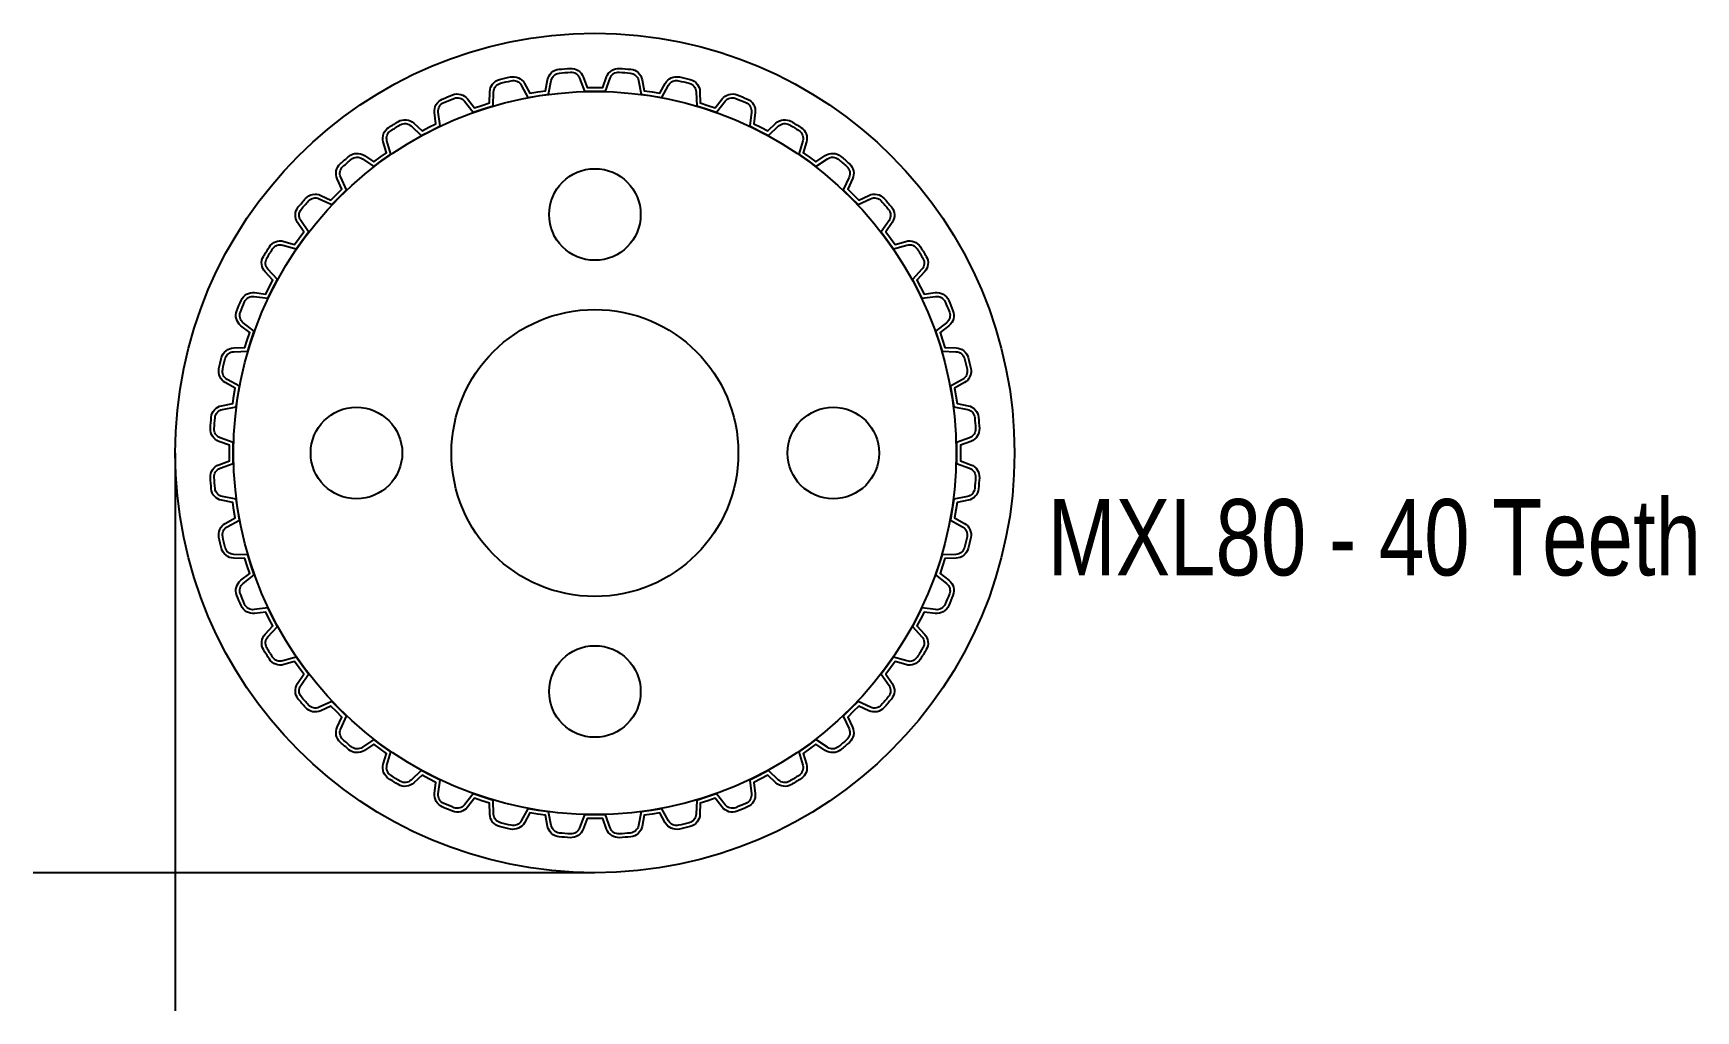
# Model space of a CAD drawing. Extents: x -0.23 to 1.95, y -0.22 to 1.06.
import ezdxf

# ---------------------------------------------------------------- set-up
doc = ezdxf.new("R2010")
doc.units = 0
doc.header["$LTSCALE"] = 2.42
doc.header["$MEASUREMENT"] = 0
doc.layers.get('0').update_dxf_attribs({"linetype": 'CONTINUOUS'})
doc.layers.add('holes', color=1, linetype='CONTINUOUS')
doc.layers.add('outline', color=3, linetype='CONTINUOUS')
doc.styles.get("Standard").update_dxf_attribs({"font": 'txt', "width": 0.8})

msp = doc.modelspace()

# ---------------------------------------------------------------- linework, layer by layer
at = {"linetype": 'Continuous'}
for points in [[(0.7067, 0.9704, -0.333003), (0.7168, 0.9527), (0.715, 0.9381), (0.7241, 0.9335), (0.7333, 0.9288), (0.744, 0.9388, -0.333003), (0.7643, 0.941, -0.007229), (0.7767, 0.9334, -0.333003), (0.784, 0.9143), (0.7799, 0.9002), (0.7882, 0.8942), (0.7965, 0.8882), (0.8087, 0.8964, -0.333003), (0.8291, 0.8954, -0.007229), (0.8402, 0.8859, -0.333003), (0.8443, 0.8659), (0.8381, 0.8526), (0.8454, 0.8454), (0.8526, 0.8381), (0.8659, 0.8443, -0.333003), (0.8859, 0.8402, -0.007229), (0.8954, 0.8291, -0.333003), (0.8964, 0.8087), (0.8882, 0.7965), (0.8942, 0.7882), (0.9002, 0.7799), (0.9143, 0.784, -0.333003), (0.9334, 0.7767, -0.007229), (0.941, 0.7643, -0.333003), (0.9388, 0.744), (0.9288, 0.7333), (0.9335, 0.7241), (0.9381, 0.715), (0.9527, 0.7168, -0.333003), (0.9704, 0.7067, -0.007229), (0.976, 0.6932, -0.333003), (0.9706, 0.6735), (0.9591, 0.6644), (0.9622, 0.6547), (0.9654, 0.6449), (0.9801, 0.6444, -0.333003), (0.996, 0.6317, -0.007229), (0.9994, 0.6175, -0.333003), (0.991, 0.5989), (0.9782, 0.5917), (0.9798, 0.5816), (0.9814, 0.5715), (0.9958, 0.5687, -0.333003), (1.0095, 0.5536, -0.007229), (1.0106, 0.539, -0.333003), (0.9995, 0.522), (0.9857, 0.5169), (0.9857, 0.5067), (0.9857, 0.4964), (0.9995, 0.4914, -0.333003), (1.0106, 0.4743, -0.007229), (1.0095, 0.4598, -0.333003), (0.9958, 0.4447), (0.9814, 0.4419), (0.9798, 0.4317), (0.9782, 0.4216), (0.991, 0.4145, -0.333003), (0.9994, 0.3959, -0.007229), (0.996, 0.3817, -0.333003), (0.9801, 0.3689), (0.9654, 0.3684), (0.9622, 0.3587), (0.9591, 0.3489), (0.9706, 0.3399, -0.333003), (0.976, 0.3202, -0.007229), (0.9704, 0.3067, -0.333003), (0.9527, 0.2966), (0.9381, 0.2983), (0.9335, 0.2892), (0.9288, 0.2801), (0.9388, 0.2693, -0.333003), (0.941, 0.2491, -0.007229), (0.9334, 0.2366, -0.333003), (0.9143, 0.2294), (0.9002, 0.2334), (0.8942, 0.2251), (0.8882, 0.2168), (0.8964, 0.2046, -0.333003), (0.8954, 0.1843, -0.007229), (0.8859, 0.1732, -0.333003), (0.8659, 0.169), (0.8526, 0.1752), (0.8454, 0.168), (0.8381, 0.1607), (0.8443, 0.1474, -0.333003), (0.8402, 0.1275, -0.007229), (0.8291, 0.118, -0.333003), (0.8087, 0.117), (0.7965, 0.1252), (0.7882, 0.1192), (0.7799, 0.1131), (0.784, 0.099, -0.333003), (0.7767, 0.08, -0.007229), (0.7643, 0.0723, -0.333003), (0.744, 0.0745), (0.7333, 0.0845), (0.7241, 0.0799), (0.715, 0.0752), (0.7168, 0.0606, -0.333003), (0.7067, 0.043, -0.007229), (0.6932, 0.0374, -0.333003), (0.6735, 0.0427), (0.6644, 0.0543), (0.6547, 0.0511), (0.6449, 0.048), (0.6444, 0.0333, -0.333003), (0.6317, 0.0174, -0.007229), (0.6175, 0.014, -0.333003), (0.5989, 0.0223), (0.5917, 0.0352), (0.5816, 0.0336), (0.5715, 0.032), (0.5687, 0.0175, -0.333003), (0.5536, 0.0039, -0.007229), (0.539, 0.0027, -0.333003), (0.522, 0.0139), (0.5169, 0.0277), (0.5067, 0.0277), (0.4964, 0.0277), (0.4914, 0.0139, -0.333003), (0.4743, 0.0027, -0.007229), (0.4598, 0.0039, -0.333003), (0.4447, 0.0175), (0.4419, 0.032), (0.4317, 0.0336), (0.4216, 0.0352), (0.4145, 0.0223, -0.333003), (0.3959, 0.014, -0.007229), (0.3817, 0.0174, -0.333003), (0.3689, 0.0333), (0.3684, 0.048), (0.3587, 0.0511), (0.3489, 0.0543), (0.3399, 0.0427, -0.333003), (0.3202, 0.0374, -0.007229), (0.3067, 0.043, -0.333003), (0.2966, 0.0606), (0.2983, 0.0752), (0.2892, 0.0799), (0.2801, 0.0845), (0.2693, 0.0745, -0.333003), (0.2491, 0.0723, -0.007229), (0.2366, 0.08, -0.333003), (0.2294, 0.099), (0.2334, 0.1131), (0.2251, 0.1192), (0.2168, 0.1252), (0.2046, 0.117, -0.333003), (0.1843, 0.118, -0.007229), (0.1732, 0.1275, -0.333003), (0.169, 0.1474), (0.1752, 0.1607), (0.168, 0.168), (0.1607, 0.1752), (0.1474, 0.169, -0.333003), (0.1275, 0.1732, -0.007229), (0.118, 0.1843, -0.333003), (0.117, 0.2046), (0.1252, 0.2168), (0.1192, 0.2251), (0.1131, 0.2334), (0.099, 0.2294, -0.333003), (0.08, 0.2366, -0.007229), (0.0723, 0.2491, -0.333003), (0.0745, 0.2693), (0.0845, 0.2801), (0.0799, 0.2892), (0.0752, 0.2983), (0.0606, 0.2966, -0.333003), (0.043, 0.3067, -0.007229), (0.0374, 0.3202, -0.333003), (0.0427, 0.3399), (0.0543, 0.3489), (0.0511, 0.3587), (0.048, 0.3684), (0.0333, 0.3689, -0.333003), (0.0174, 0.3817, -0.007229), (0.014, 0.3959, -0.333003), (0.0223, 0.4145), (0.0352, 0.4216), (0.0336, 0.4317), (0.032, 0.4419), (0.0175, 0.4447, -0.333003), (0.0039, 0.4598, -0.007229), (0.0027, 0.4743, -0.333003), (0.0139, 0.4914), (0.0277, 0.4964), (0.0277, 0.5067), (0.0277, 0.5169), (0.0139, 0.522, -0.333003), (0.0027, 0.539, -0.007229), (0.0039, 0.5536, -0.333003), (0.0175, 0.5687), (0.032, 0.5715), (0.0336, 0.5816), (0.0352, 0.5917), (0.0223, 0.5989, -0.333003), (0.014, 0.6175, -0.007229), (0.0174, 0.6317, -0.333003), (0.0333, 0.6444), (0.048, 0.6449), (0.0511, 0.6547), (0.0543, 0.6644), (0.0427, 0.6735, -0.333003), (0.0374, 0.6932, -0.007229), (0.043, 0.7067, -0.333003), (0.0606, 0.7168), (0.0752, 0.715), (0.0799, 0.7241), (0.0845, 0.7333), (0.0745, 0.744, -0.333003), (0.0723, 0.7643, -0.007229), (0.08, 0.7767, -0.333003), (0.099, 0.784), (0.1131, 0.7799), (0.1192, 0.7882), (0.1252, 0.7965), (0.117, 0.8087, -0.333003), (0.118, 0.8291, -0.007229), (0.1275, 0.8402, -0.333003), (0.1474, 0.8443), (0.1607, 0.8381), (0.168, 0.8454), (0.1752, 0.8526), (0.169, 0.8659, -0.333003), (0.1732, 0.8859, -0.007229), (0.1843, 0.8954, -0.333003), (0.2046, 0.8964), (0.2168, 0.8882), (0.2251, 0.8942), (0.2334, 0.9002), (0.2294, 0.9143, -0.333003), (0.2366, 0.9334, -0.007229), (0.2491, 0.941, -0.333003), (0.2693, 0.9388), (0.2801, 0.9288), (0.2892, 0.9335), (0.2983, 0.9381), (0.2966, 0.9527, -0.333003), (0.3067, 0.9704, -0.007229), (0.3202, 0.976, -0.333003), (0.3399, 0.9706), (0.3489, 0.9591), (0.3587, 0.9622), (0.3684, 0.9654), (0.3689, 0.9801, -0.333003), (0.3817, 0.996, -0.007229), (0.3959, 0.9994, -0.333003), (0.4145, 0.991), (0.4216, 0.9782), (0.4317, 0.9798), (0.4419, 0.9814), (0.4447, 0.9958, -0.333003), (0.4598, 1.0095, -0.007229), (0.4743, 1.0106, -0.333003), (0.4914, 0.9995), (0.4964, 0.9857), (0.5067, 0.9857), (0.5169, 0.9857), (0.522, 0.9995, -0.333003), (0.539, 1.0106, -0.007229), (0.5536, 1.0095, -0.333003), (0.5687, 0.9958), (0.5715, 0.9814), (0.5816, 0.9798), (0.5917, 0.9782), (0.5989, 0.991, -0.333003), (0.6175, 0.9994, -0.007229), (0.6317, 0.996, -0.333003), (0.6444, 0.9801), (0.6449, 0.9654), (0.6547, 0.9622), (0.6644, 0.9591), (0.6735, 0.9706, -0.333003), (0.6932, 0.976, -0.007229)], [(0.7047, 0.9658, -0.333003), (0.7118, 0.9533), (0.7096, 0.9353), (0.7219, 0.929), (0.7341, 0.9228), (0.7474, 0.9352, -0.333003), (0.7617, 0.9367, -0.007229), (0.7741, 0.9292, -0.333003), (0.7792, 0.9157), (0.7742, 0.8982), (0.7853, 0.8902), (0.7964, 0.8821), (0.8115, 0.8922, -0.333003), (0.8259, 0.8915, -0.007229), (0.8369, 0.8821, -0.333003), (0.8398, 0.8681), (0.8321, 0.8516), (0.8418, 0.8418), (0.8516, 0.8321), (0.8681, 0.8398, -0.333003), (0.8821, 0.8369, -0.007229), (0.8915, 0.8259, -0.333003), (0.8922, 0.8115), (0.8821, 0.7964), (0.8902, 0.7853), (0.8982, 0.7742), (0.9157, 0.7792, -0.333003), (0.9292, 0.7741, -0.007229), (0.9367, 0.7617, -0.333003), (0.9352, 0.7474), (0.9228, 0.7341), (0.929, 0.7219), (0.9353, 0.7096), (0.9533, 0.7118, -0.333003), (0.9658, 0.7047, -0.007229), (0.9713, 0.6913, -0.333003), (0.9676, 0.6774), (0.9532, 0.6662), (0.9575, 0.6532), (0.9617, 0.6401), (0.9799, 0.6394, -0.333003), (0.9911, 0.6304, -0.007229), (0.9945, 0.6164, -0.333003), (0.9886, 0.6032), (0.9727, 0.5944), (0.9748, 0.5808), (0.977, 0.5672), (0.9949, 0.5638, -0.333003), (1.0045, 0.5531, -0.007229), (1.0057, 0.5387, -0.333003), (0.9978, 0.5267), (0.9807, 0.5204), (0.9807, 0.5067), (0.9807, 0.4929), (0.9978, 0.4867, -0.333003), (1.0057, 0.4747, -0.007229), (1.0045, 0.4602, -0.333003), (0.9949, 0.4496), (0.977, 0.4461), (0.9748, 0.4325), (0.9727, 0.4189), (0.9886, 0.4101, -0.333003), (0.9945, 0.397, -0.007229), (0.9911, 0.3829, -0.333003), (0.9799, 0.3739), (0.9617, 0.3733), (0.9575, 0.3602), (0.9532, 0.3471), (0.9676, 0.3359, -0.333003), (0.9713, 0.322, -0.007229), (0.9658, 0.3087, -0.333003), (0.9533, 0.3015), (0.9353, 0.3037), (0.929, 0.2915), (0.9228, 0.2792), (0.9352, 0.2659, -0.333003), (0.9367, 0.2516, -0.007229), (0.9292, 0.2393, -0.333003), (0.9157, 0.2342), (0.8982, 0.2392), (0.8902, 0.2281), (0.8821, 0.2169), (0.8922, 0.2019, -0.333003), (0.8915, 0.1875, -0.007229), (0.8821, 0.1765, -0.333003), (0.8681, 0.1735), (0.8516, 0.1812), (0.8418, 0.1715), (0.8321, 0.1618), (0.8398, 0.1453, -0.333003), (0.8369, 0.1312, -0.007229), (0.8259, 0.1218, -0.333003), (0.8115, 0.1211), (0.7964, 0.1313), (0.7853, 0.1232), (0.7742, 0.1151), (0.7792, 0.0976, -0.333003), (0.7741, 0.0842, -0.007229), (0.7617, 0.0766, -0.333003), (0.7474, 0.0782), (0.7341, 0.0906), (0.7219, 0.0843), (0.7096, 0.0781), (0.7118, 0.06, -0.333003), (0.7047, 0.0476, -0.007229), (0.6913, 0.042, -0.333003), (0.6774, 0.0458), (0.6662, 0.0601), (0.6532, 0.0559), (0.6401, 0.0516), (0.6394, 0.0334, -0.333003), (0.6304, 0.0222, -0.007229), (0.6164, 0.0189, -0.333003), (0.6032, 0.0247), (0.5944, 0.0407), (0.5808, 0.0385), (0.5672, 0.0364), (0.5638, 0.0185, -0.333003), (0.5531, 0.0088, -0.007229), (0.5387, 0.0077, -0.333003), (0.5267, 0.0156), (0.5204, 0.0327), (0.5067, 0.0327), (0.4929, 0.0327), (0.4867, 0.0156, -0.333003), (0.4747, 0.0077, -0.007229), (0.4602, 0.0088, -0.333003), (0.4496, 0.0185), (0.4461, 0.0364), (0.4325, 0.0385), (0.4189, 0.0407), (0.4101, 0.0247, -0.333003), (0.397, 0.0189, -0.007229), (0.3829, 0.0222, -0.333003), (0.3739, 0.0334), (0.3733, 0.0516), (0.3602, 0.0559), (0.3471, 0.0601), (0.3359, 0.0458, -0.333003), (0.322, 0.042, -0.007229), (0.3087, 0.0476, -0.333003), (0.3015, 0.06), (0.3037, 0.0781), (0.2915, 0.0843), (0.2792, 0.0906), (0.2659, 0.0782, -0.333003), (0.2516, 0.0766, -0.007229), (0.2393, 0.0842, -0.333003), (0.2342, 0.0976), (0.2392, 0.1151), (0.2281, 0.1232), (0.2169, 0.1313), (0.2019, 0.1211, -0.333003), (0.1875, 0.1218, -0.007229), (0.1765, 0.1312, -0.333003), (0.1735, 0.1453), (0.1812, 0.1618), (0.1715, 0.1715), (0.1618, 0.1812), (0.1453, 0.1735, -0.333003), (0.1312, 0.1765, -0.007229), (0.1218, 0.1875, -0.333003), (0.1211, 0.2019), (0.1313, 0.2169), (0.1232, 0.2281), (0.1151, 0.2392), (0.0976, 0.2342, -0.333003), (0.0842, 0.2393, -0.007229), (0.0766, 0.2516, -0.333003), (0.0782, 0.2659), (0.0906, 0.2792), (0.0843, 0.2915), (0.0781, 0.3037), (0.06, 0.3015, -0.333003), (0.0476, 0.3087, -0.007229), (0.042, 0.322, -0.333003), (0.0458, 0.3359), (0.0601, 0.3471), (0.0559, 0.3602), (0.0516, 0.3733), (0.0334, 0.3739, -0.333003), (0.0222, 0.3829, -0.007229), (0.0189, 0.397, -0.333003), (0.0247, 0.4101), (0.0407, 0.4189), (0.0385, 0.4325), (0.0364, 0.4461), (0.0185, 0.4496, -0.333003), (0.0088, 0.4602, -0.007229), (0.0077, 0.4747, -0.333003), (0.0156, 0.4867), (0.0327, 0.4929), (0.0327, 0.5067), (0.0327, 0.5204), (0.0156, 0.5267, -0.333003), (0.0077, 0.5387, -0.007229), (0.0088, 0.5531, -0.333003), (0.0185, 0.5638), (0.0364, 0.5672), (0.0385, 0.5808), (0.0407, 0.5944), (0.0247, 0.6032, -0.333003), (0.0189, 0.6164, -0.007229), (0.0222, 0.6304, -0.333003), (0.0334, 0.6394), (0.0516, 0.6401), (0.0559, 0.6532), (0.0601, 0.6662), (0.0458, 0.6774, -0.333003), (0.042, 0.6913, -0.007229), (0.0476, 0.7047, -0.333003), (0.06, 0.7118), (0.0781, 0.7096), (0.0843, 0.7219), (0.0906, 0.7341), (0.0782, 0.7474, -0.333003), (0.0766, 0.7617, -0.007229), (0.0842, 0.7741, -0.333003), (0.0976, 0.7792), (0.1151, 0.7742), (0.1232, 0.7853), (0.1313, 0.7964), (0.1211, 0.8115, -0.333003), (0.1218, 0.8259, -0.007229), (0.1312, 0.8369, -0.333003), (0.1453, 0.8398), (0.1618, 0.8321), (0.1715, 0.8418), (0.1812, 0.8516), (0.1735, 0.8681, -0.333003), (0.1765, 0.8821, -0.007229), (0.1875, 0.8915, -0.333003), (0.2019, 0.8922), (0.2169, 0.8821), (0.2281, 0.8902), (0.2392, 0.8982), (0.2342, 0.9157, -0.333003), (0.2393, 0.9292, -0.007229), (0.2516, 0.9367, -0.333003), (0.2659, 0.9352), (0.2792, 0.9228), (0.2915, 0.929), (0.3037, 0.9353), (0.3015, 0.9533, -0.333003), (0.3087, 0.9658, -0.007229), (0.322, 0.9713, -0.333003), (0.3359, 0.9676), (0.3471, 0.9532), (0.3602, 0.9575), (0.3733, 0.9617), (0.3739, 0.9799, -0.333003), (0.3829, 0.9911, -0.007229), (0.397, 0.9945, -0.333003), (0.4101, 0.9886), (0.4189, 0.9727), (0.4325, 0.9748), (0.4461, 0.977), (0.4496, 0.9949, -0.333003), (0.4602, 1.0045, -0.007229), (0.4747, 1.0057, -0.333003), (0.4867, 0.9978), (0.4929, 0.9807), (0.5067, 0.9807), (0.5204, 0.9807), (0.5267, 0.9978, -0.333003), (0.5387, 1.0057, -0.007229), (0.5531, 1.0045, -0.333003), (0.5638, 0.9949), (0.5672, 0.977), (0.5808, 0.9748), (0.5944, 0.9727), (0.6032, 0.9886, -0.333003), (0.6164, 0.9945, -0.007229), (0.6304, 0.9911, -0.333003), (0.6394, 0.9799), (0.6401, 0.9617), (0.6532, 0.9575), (0.6662, 0.9532), (0.6774, 0.9676, -0.333003), (0.6913, 0.9713, -0.007229)]]:
    msp.add_lwpolyline(points, format="xyb", close=True, dxfattribs=at)
for points in [[(-0.0433, 0.5067), (-0.0433, -0.2241)], [(0.5067, -0.0433), (-0.2294, -0.0433)]]:
    msp.add_lwpolyline(points)
msp.add_circle((0.5067, 0.5067), 0.55)
at = {"layer": 'holes'}
for centre, radius in [((0.5067, 0.8192), 0.06), ((0.5067, 0.5067), 0.188), ((0.1942, 0.5067), 0.06), ((0.8192, 0.5067), 0.06), ((0.5067, 0.1942), 0.06)]:
    msp.add_circle(centre, radius, dxfattribs=at)
at = {"layer": 'outline'}
msp.add_circle((0.5067, 0.5067), 0.4737, dxfattribs=at)

# ---------------------------------------------------------------- texts
at = {"width": 0.8}
msp.add_text('MXL80 - 40 Teeth', height=0.1, dxfattribs=at).set_placement((1.1002, 0.3463))

doc.saveas('drawing.dxf')
